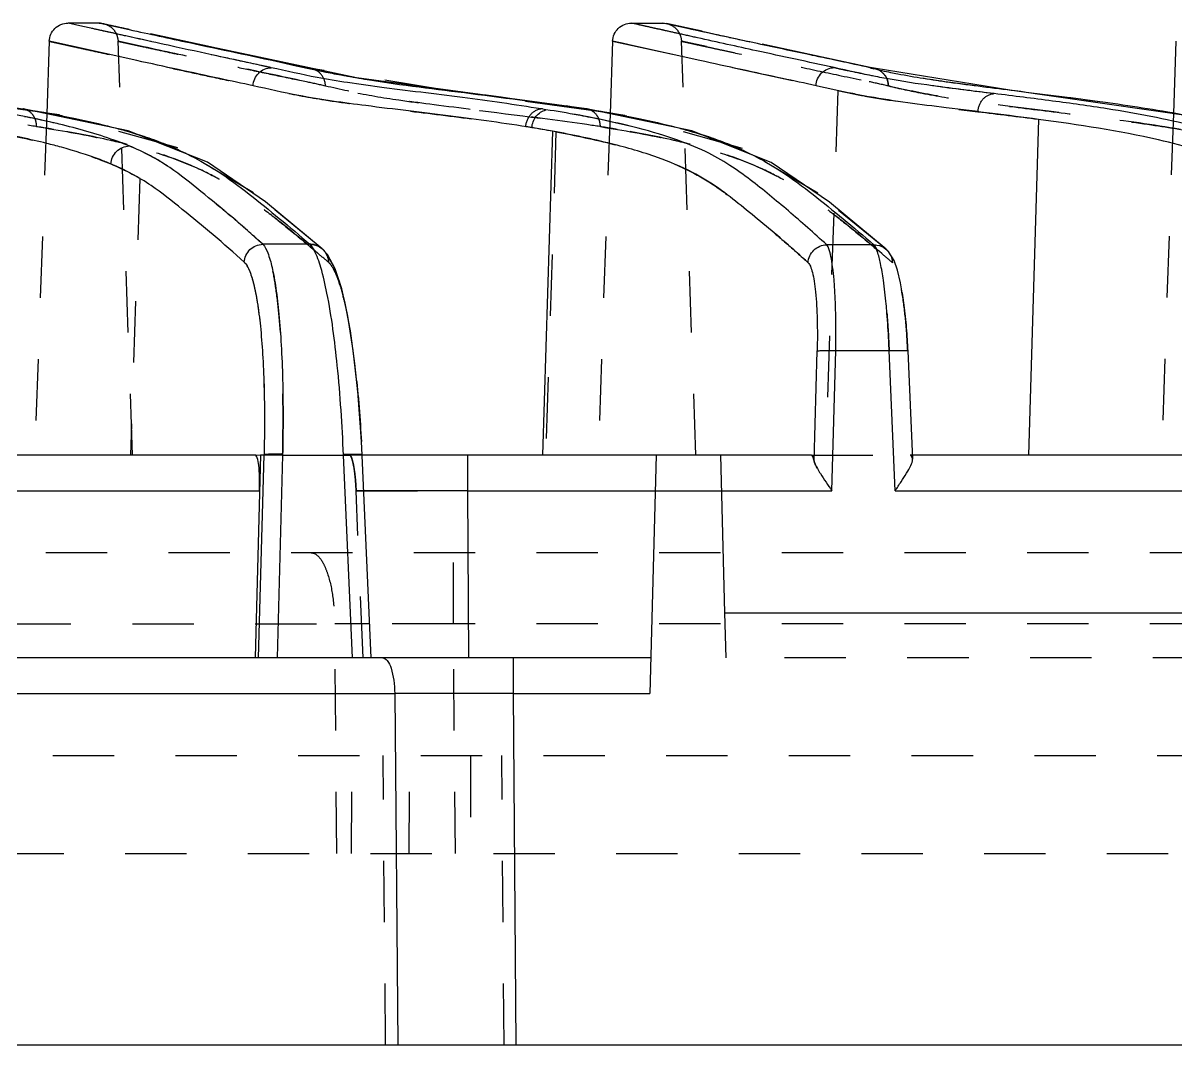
# Model space of a CAD drawing. Header units: millimetres. Extents: x -946 to 3963, y -10008 to 1396.
# Drawn here: x -96.25 to -65.56, y -150.87 to -123.67 of the extents above; entities that cross this region are included whole.
import ezdxf

# ---------------------------------------------------------------- set-up
doc = ezdxf.new("R2010")
doc.units = ezdxf.units.MM
doc.header["$LTSCALE"] = 16.335
doc.linetypes.add('HIDDEN', pattern=[0.2, 0.1, -0.1])
doc.layers.get('0').update_dxf_attribs({"linetype": 'CONTINUOUS'})
doc.layers.add('DEFAULT_2', color=8, linetype='HIDDEN')

msp = doc.modelspace()

# ---------------------------------------------------------------- linework, layer by layer
at = {"color": 7, "linetype": 'Continuous'}
for p, q in [((-94.222, -123.673), (-95.056, -123.673)), ((-94.74, -123.743), (-95.056, -123.673)), ((-80.057, -123.673), (-79.222, -123.673)), ((-79.81, -123.728), (-80.057, -123.673)), ((-78.644, -123.799), (-79.221, -123.673)), ((-78.591, -123.8), (-79.121, -123.684)), ((-93.912, -123.927), (-94.74, -123.743)), ((-93.997, -123.721), (-93.427, -123.845)), ((-79.28, -123.845), (-79.81, -123.728)), ((-79.181, -123.868), (-79.28, -123.845)), ((-78.293, -124.065), (-79.181, -123.868)), ((-95.556, -124.155), (-95.624, -126.086)), ((-95.307, -124.211), (-95.556, -124.155)), ((-94.992, -124.28), (-95.307, -124.211)), ((-93.224, -124.671), (-94.992, -124.28)), ((-80.556, -124.155), (-80.624, -126.086)), ((-80.305, -124.211), (-80.556, -124.155)), ((-79.997, -124.279), (-80.305, -124.211)), ((-78.237, -124.668), (-79.997, -124.279)), ((-65.556, -124.155), (-65.624, -126.082)), ((-87.374, -125.126), (-89.965, -124.582)), ((-73.694, -124.855), (-74.977, -124.579)), ((-88.578, -124.88), (-88.585, -124.878)), ((-73.696, -124.865), (-73.595, -124.876)), ((-73.595, -124.876), (-73.589, -124.877)), ((-69.975, -125.46), (-73.594, -124.877)), ((-81.253, -125.954), (-87.374, -125.126)), ((-65.045, -126.165), (-69.975, -125.46)), ((-93.453, -126.54), (-96.263, -125.952)), ((-81.254, -125.954), (-81.341, -125.95)), ((-80.623, -126.073), (-81.258, -125.984)), ((-81.253, -125.954), (-81.254, -125.954)), ((-69.217, -126.236), (-69.485, -135.172)), ((-91.343, -127.376), (-93.453, -126.54)), ((-82.152, -126.552), (-82.424, -135.172)), ((-89.794, -128.435), (-91.343, -127.376)), ((-88.289, -129.678), (-89.794, -128.435)), ((-73.273, -129.692), (-74.783, -128.443)), ((-88.616, -129.561), (-89.87, -129.561)), ((-88.297, -129.672), (-88.289, -129.678)), ((-73.6, -129.575), (-74.855, -129.575)), ((-73.277, -129.689), (-73.273, -129.692)), ((-72.71, -132.063), (-72.756, -131.505)), ((-72.693, -132.396), (-72.71, -132.063)), ((-75.191, -135.324), (-75.11, -132.4)), ((-74.719, -136.119), (-74.616, -132.392)), ((-74.616, -132.392), (-73.192, -132.392)), ((-73.031, -136.119), (-73.192, -132.392)), ((-72.693, -132.396), (-72.568, -135.281)), ((-72.693, -132.396), (-72.693, -132.396)), ((-87.222, -135.168), (-87.239, -134.822)), ((-90.072, -135.172), (-153.841, -135.172)), ((-89.93, -135.162), (-90.07, -140.572)), ((-89.983, -140.572), (-89.837, -135.162)), ((-89.93, -135.162), (-89.837, -135.162)), ((-89.343, -135.173), (-89.489, -140.572)), ((-89.343, -135.173), (-87.721, -135.173)), ((-87.485, -140.572), (-87.721, -135.173)), ((-75.264, -135.172), (-87.222, -135.172)), ((-87.221, -135.179), (-87.221, -135.179)), ((-86.986, -140.572), (-87.221, -135.179)), ((-84.407, -136.119), (-84.407, -135.172)), ((-79.4, -135.172), (-79.566, -141.519)), ((-77.683, -135.172), (-77.573, -139.372)), ((-60.264, -135.172), (-72.635, -135.172)), ((-99.484, -136.119), (-89.955, -136.119)), ((-84.384, -140.572), (-84.407, -136.119)), ((-84.407, -136.119), (-74.719, -136.119)), ((-73.031, -136.119), (-60.149, -136.119)), ((-77.573, -139.372), (-64.51, -139.372)), ((-79.541, -140.572), (-168.251, -140.572)), ((-83.198, -141.519), (-83.198, -140.572)), ((-98.282, -141.519), (-86.356, -141.519)), ((-86.356, -141.519), (-86.277, -150.872)), ((-83.119, -150.872), (-83.198, -141.519)), ((-83.198, -141.519), (-79.566, -141.519)), ((-169.738, -150.872), (312.413, -150.872))]:
    msp.add_line(p, q, dxfattribs=at)
for points in [[(-74.783, -128.443), (-76.333, -127.382), (-78.443, -126.543), (-81.254, -125.954)], [(-87.823, -130.554), (-87.983, -130.121), (-88.179, -129.793), (-88.297, -129.671)], [(-72.888, -130.59), (-72.969, -130.252), (-73.062, -129.992), (-73.197, -129.769), (-73.277, -129.689)], [(-87.239, -134.822), (-87.313, -133.736), (-87.415, -132.738), (-87.537, -131.864), (-87.675, -131.132), (-87.823, -130.554)], [(-72.756, -131.505), (-72.816, -131.011), (-72.888, -130.59)]]:
    msp.add_lwpolyline(points, dxfattribs=at)
for centre, radius, start, end in [((-72.069, -118.952), 6.133, 254.616, 255.4588), ((-82.247, -95.308), 30.256, 258.9294, 259.6354), ((-82.041, -94.171), 31.411, 259.6385, 260.7568), ((-70.254, -106.251), 19.692, 259.6769, 259.8583), ((-101.244, -157.839), 32.264, 79.2408, 81.1002), ((-87.003, -162.605), 37.09, 81.0656, 81.2187), ((-86.228, -157.758), 32.181, 79.2382, 81.0889), ((-88.171, -159.688), 33.677, 79.7044, 80.6594)]:
    msp.add_arc(centre, radius, start, end, dxfattribs=at)
for points, knots in [([(-95.556, -124.155), (-95.552, -124.031), (-95.441, -123.775), (-95.182, -123.673), (-95.057, -123.673)], [0, 0, 0, 0, 0.500068, 1, 1, 1, 1]), ([(-94.222, -123.673), (-94.2, -123.673), (-94.125, -123.695), (-94.05, -123.709), (-93.997, -123.721)], [0, 0, 0, 0, 0.285566, 1, 1, 1, 1]), ([(-80.556, -124.155), (-80.552, -124.031), (-80.441, -123.774), (-80.182, -123.673), (-80.057, -123.673)], [0, 0, 0, 0, 0.500127, 1, 1, 1, 1]), ([(-89.645, -124.86), (-90.487, -124.676), (-91.911, -124.373), (-93.332, -124.056), (-93.912, -123.927)], [0, 0, 0, 0, 0.591989, 1, 1, 1, 1]), ([(-93.427, -123.845), (-92.893, -123.961), (-91.539, -124.26), (-90.181, -124.541), (-89.362, -124.722)], [0, 0, 0, 0, 0.394558, 1, 1, 1, 1]), ([(-73.695, -124.865), (-74.254, -124.738), (-75.287, -124.523), (-76.937, -124.17), (-78.026, -123.933), (-78.644, -123.799)], [0, 0, 0, 0, 0.33985, 0.62479, 1, 1, 1, 1]), ([(-74.658, -124.857), (-75.346, -124.708), (-76.559, -124.449), (-77.77, -124.181), (-78.293, -124.065)], [0, 0, 0, 0, 0.567555, 1, 1, 1, 1]), ([(-96.212, -126.163), (-96.961, -126.015), (-98.583, -125.768), (-100.609, -125.527), (-102.201, -125.324), (-103.176, -125.174), (-103.97, -125.012), (-104.439, -124.905), (-104.658, -124.857)], [0, 0, 0, 0, 0.268175, 0.575172, 0.716049, 0.83124, 0.921291, 1, 1, 1, 1]), ([(-90.128, -125.341), (-90.424, -125.277), (-91.456, -125.056), (-92.488, -124.833), (-93.224, -124.671)], [0, 0, 0, 0, 0.286787, 1, 1, 1, 1]), ([(-90.128, -125.342), (-90.122, -125.218), (-90.017, -124.969), (-89.767, -124.862), (-89.646, -124.86)], [0, 0, 0, 0, 0.505851, 1, 1, 1, 1]), ([(-82.329, -125.979), (-83.023, -125.866), (-84.457, -125.656), (-86.224, -125.453), (-87.561, -125.268), (-88.567, -125.106), (-89.24, -124.949), (-89.646, -124.86)], [0, 0, 0, 0, 0.284883, 0.587272, 0.720383, 0.831487, 1, 1, 1, 1]), ([(-89.362, -124.722), (-89.261, -124.745), (-88.827, -124.841), (-88.392, -124.935), (-88.057, -125.001)], [0, 0, 0, 0, 0.231466, 1, 1, 1, 1]), ([(-75.14, -125.339), (-75.436, -125.275), (-76.469, -125.053), (-77.501, -124.83), (-78.237, -124.668)], [0, 0, 0, 0, 0.287003, 1, 1, 1, 1]), ([(-75.14, -125.339), (-75.134, -125.216), (-75.029, -124.967), (-74.778, -124.859), (-74.658, -124.857)], [0, 0, 0, 0, 0.505805, 1, 1, 1, 1]), ([(-73.109, -125.179), (-73.257, -125.153), (-73.776, -125.056), (-74.289, -124.938), (-74.658, -124.857)], [0, 0, 0, 0, 0.285115, 1, 1, 1, 1]), ([(-72.965, -125.031), (-73.025, -125.02), (-73.241, -124.977), (-73.455, -124.928), (-73.609, -124.889)], [0, 0, 0, 0, 0.279, 1, 1, 1, 1]), ([(-87.086, -125.174), (-86.171, -125.324), (-84.251, -125.546), (-82.337, -125.81), (-81.341, -125.95)], [0, 0, 0, 0, 0.479583, 1, 1, 1, 1]), ([(-63.426, -126.943), (-63.957, -126.725), (-65.267, -126.331), (-67.089, -125.988), (-68.873, -125.739), (-70.374, -125.554), (-71.798, -125.378), (-72.702, -125.25), (-73.109, -125.179)], [0, 0, 0, 0, 0.174554, 0.414332, 0.563561, 0.722436, 0.874268, 1, 1, 1, 1]), ([(-69.835, -125.48), (-70.42, -125.408), (-71.466, -125.278), (-72.509, -125.12), (-72.965, -125.031)], [0, 0, 0, 0, 0.559065, 1, 1, 1, 1]), ([(-82.705, -126.457), (-83.421, -126.339), (-84.894, -126.143), (-86.967, -125.896), (-88.73, -125.657), (-89.723, -125.43), (-90.128, -125.342)], [0, 0, 0, 0, 0.289904, 0.593278, 0.834298, 1, 1, 1, 1]), ([(-73.783, -125.624), (-73.91, -125.601), (-74.364, -125.514), (-74.815, -125.41), (-75.14, -125.339)], [0, 0, 0, 0, 0.279757, 1, 1, 1, 1]), ([(-65.387, -126.112), (-66.09, -125.983), (-67.572, -125.761), (-69.058, -125.577), (-69.835, -125.48)], [0, 0, 0, 0, 0.477115, 1, 1, 1, 1]), ([(-69.218, -126.235), (-70.035, -126.127), (-71.538, -125.946), (-73.042, -125.756), (-73.721, -125.635)], [0, 0, 0, 0, 0.544323, 1, 1, 1, 1]), ([(-95.221, -126.143), (-95.1, -126.166), (-94.653, -126.255), (-94.208, -126.356), (-93.885, -126.44)], [0, 0, 0, 0, 0.269467, 1, 1, 1, 1]), ([(-82.705, -126.457), (-82.698, -126.349), (-82.622, -126.135), (-82.43, -126.009), (-82.329, -125.986)], [0, 0, 0, 0, 0.510622, 1, 1, 1, 1]), ([(-81.203, -126.173), (-81.292, -126.156), (-81.666, -126.086), (-82.042, -126.023), (-82.329, -125.979)], [0, 0, 0, 0, 0.237278, 1, 1, 1, 1]), ([(-80.219, -126.143), (-80.097, -126.166), (-79.646, -126.256), (-79.198, -126.358), (-78.873, -126.443)], [0, 0, 0, 0, 0.269614, 1, 1, 1, 1]), ([(-95.292, -126.363), (-95.364, -126.345), (-95.67, -126.274), (-95.977, -126.209), (-96.212, -126.163)], [0, 0, 0, 0, 0.238001, 1, 1, 1, 1]), ([(-93.426, -126.943), (-93.557, -126.889), (-94.166, -126.657), (-94.796, -126.481), (-95.292, -126.363)], [0, 0, 0, 0, 0.217484, 1, 1, 1, 1]), ([(-93.885, -126.44), (-93.775, -126.469), (-93.372, -126.579), (-92.973, -126.707), (-92.688, -126.813)], [0, 0, 0, 0, 0.272613, 1, 1, 1, 1]), ([(-80.015, -126.434), (-80.107, -126.411), (-80.501, -126.316), (-80.898, -126.232), (-81.203, -126.173)], [0, 0, 0, 0, 0.233864, 1, 1, 1, 1]), ([(-74.855, -129.575), (-75.189, -129.267), (-75.859, -128.68), (-76.714, -127.968), (-77.448, -127.435), (-78.123, -127.053), (-78.991, -126.714), (-79.648, -126.527), (-80.015, -126.434)], [0, 0, 0, 0, 0.222296, 0.435978, 0.544622, 0.66584, 0.814774, 1, 1, 1, 1]), ([(-78.873, -126.443), (-78.764, -126.472), (-78.363, -126.582), (-77.967, -126.709), (-77.683, -126.814)], [0, 0, 0, 0, 0.272495, 1, 1, 1, 1]), ([(-63.912, -127.423), (-64.591, -127.141), (-66.352, -126.655), (-68.147, -126.378), (-69.218, -126.235)], [0, 0, 0, 0, 0.405004, 1, 1, 1, 1]), ([(-95.231, -126.979), (-95.362, -126.943), (-95.939, -126.793), (-96.523, -126.669), (-96.977, -126.584)], [0, 0, 0, 0, 0.226596, 1, 1, 1, 1]), ([(-75.349, -130.053), (-75.545, -129.873), (-75.939, -129.52), (-76.539, -129.018), (-77.132, -128.534), (-77.739, -128.049), (-78.475, -127.598), (-79.438, -127.2), (-80.686, -126.843), (-81.627, -126.648), (-82.152, -126.552)], [0, 0, 0, 0, 0.102255, 0.202975, 0.300542, 0.39637, 0.501699, 0.630979, 0.795126, 1, 1, 1, 1]), ([(-93.912, -127.423), (-94.008, -127.383), (-94.441, -127.213), (-94.885, -127.075), (-95.231, -126.979)], [0, 0, 0, 0, 0.225465, 1, 1, 1, 1]), ([(-93.912, -127.423), (-93.905, -127.3), (-93.797, -127.053), (-93.547, -126.946), (-93.426, -126.943)], [0, 0, 0, 0, 0.504014, 1, 1, 1, 1]), ([(-89.87, -129.561), (-90.14, -129.313), (-90.682, -128.834), (-91.513, -128.159), (-92.376, -127.456), (-93.049, -127.098), (-93.426, -126.943)], [0, 0, 0, 0, 0.248202, 0.489414, 0.72395, 1, 1, 1, 1]), ([(-92.688, -126.813), (-92.633, -126.833), (-92.425, -126.913), (-92.219, -127), (-92.069, -127.069)], [0, 0, 0, 0, 0.262785, 1, 1, 1, 1]), ([(-92.069, -127.069), (-91.72, -127.229), (-91.082, -127.582), (-90.226, -128.223), (-89.419, -128.88), (-88.883, -129.327), (-88.616, -129.561)], [0, 0, 0, 0, 0.269678, 0.50967, 0.750427, 1, 1, 1, 1]), ([(-77.683, -126.814), (-77.628, -126.835), (-77.416, -126.916), (-77.207, -127.004), (-77.055, -127.074)], [0, 0, 0, 0, 0.263042, 1, 1, 1, 1]), ([(-77.055, -127.074), (-76.707, -127.235), (-76.07, -127.59), (-75.213, -128.233), (-74.405, -128.891), (-73.868, -129.34), (-73.6, -129.575)], [0, 0, 0, 0, 0.269093, 0.509069, 0.750089, 1, 1, 1, 1]), ([(-90.364, -130.039), (-90.634, -129.791), (-91.177, -129.312), (-92.007, -128.638), (-92.868, -127.937), (-93.537, -127.579), (-93.912, -127.423)], [0, 0, 0, 0, 0.24859, 0.490225, 0.724923, 1, 1, 1, 1]), ([(-90.364, -130.039), (-90.357, -129.916), (-90.246, -129.667), (-89.993, -129.563), (-89.87, -129.561)], [0, 0, 0, 0, 0.500358, 1, 1, 1, 1]), ([(-89.87, -129.561), (-89.809, -129.622), (-89.712, -129.831), (-89.604, -130.222), (-89.509, -130.772), (-89.43, -131.461), (-89.373, -132.272), (-89.324, -133.523), (-89.327, -134.501), (-89.343, -135.173)], [0, 0, 0, 0, 0.045535, 0.117452, 0.21573, 0.339178, 0.483965, 0.644857, 1, 1, 1, 1]), ([(-88.5, -129.724), (-88.509, -129.707), (-88.542, -129.649), (-88.581, -129.593), (-88.616, -129.561)], [0, 0, 0, 0, 0.292688, 1, 1, 1, 1]), ([(-88.616, -129.561), (-88.589, -129.561), (-88.475, -129.57), (-88.364, -129.617), (-88.297, -129.672)], [0, 0, 0, 0, 0.239024, 1, 1, 1, 1]), ([(-88.161, -130.861), (-88.207, -130.631), (-88.296, -130.246), (-88.424, -129.867), (-88.5, -129.724)], [0, 0, 0, 0, 0.591447, 1, 1, 1, 1]), ([(-75.349, -130.053), (-75.343, -129.93), (-75.231, -129.68), (-74.978, -129.577), (-74.855, -129.575)], [0, 0, 0, 0, 0.500347, 1, 1, 1, 1]), ([(-74.616, -132.392), (-74.608, -132.055), (-74.607, -131.564), (-74.629, -130.936), (-74.655, -130.529), (-74.691, -130.184), (-74.734, -129.907), (-74.782, -129.711), (-74.826, -129.605), (-74.855, -129.575)], [0, 0, 0, 0, 0.355297, 0.51712, 0.661719, 0.78501, 0.883769, 0.955488, 1, 1, 1, 1]), ([(-73.6, -129.575), (-73.572, -129.574), (-73.457, -129.584), (-73.344, -129.632), (-73.277, -129.689)], [0, 0, 0, 0, 0.2391, 1, 1, 1, 1]), ([(-73.508, -129.751), (-73.515, -129.731), (-73.539, -129.669), (-73.568, -129.606), (-73.6, -129.575)], [0, 0, 0, 0, 0.318776, 1, 1, 1, 1]), ([(-73.346, -130.516), (-73.368, -130.366), (-73.411, -130.109), (-73.472, -129.855), (-73.508, -129.751)], [0, 0, 0, 0, 0.579708, 1, 1, 1, 1]), ([(-90.364, -130.039), (-90.305, -130.094), (-90.208, -130.284), (-90.1, -130.643), (-90.004, -131.144), (-89.926, -131.772), (-89.868, -132.512), (-89.819, -133.654), (-89.821, -134.548), (-89.837, -135.162)], [0, 0, 0, 0, 0.046527, 0.118942, 0.217364, 0.340215, 0.484303, 0.645535, 1, 1, 1, 1]), ([(-75.349, -130.053), (-75.322, -130.077), (-75.278, -130.164), (-75.228, -130.329), (-75.185, -130.559), (-75.134, -130.974), (-75.101, -131.596), (-75.102, -132.119), (-75.11, -132.4)], [0, 0, 0, 0, 0.045975, 0.118667, 0.21755, 0.340464, 0.645824, 1, 1, 1, 1]), ([(-73.251, -131.385), (-73.257, -131.307), (-73.282, -131.016), (-73.315, -130.727), (-73.346, -130.516)], [0, 0, 0, 0, 0.269844, 1, 1, 1, 1]), ([(-87.721, -135.173), (-87.753, -134.375), (-87.85, -132.932), (-88.034, -131.495), (-88.161, -130.861)], [0, 0, 0, 0, 0.552233, 1, 1, 1, 1]), ([(-73.192, -132.392), (-73.196, -132.306), (-73.21, -131.97), (-73.23, -131.635), (-73.251, -131.385)], [0, 0, 0, 0, 0.255688, 1, 1, 1, 1]), ([(-75.11, -132.4), (-75.093, -132.395), (-75.035, -132.393), (-74.928, -132.387), (-74.781, -132.388), (-74.672, -132.39), (-74.616, -132.392)], [0, 0, 0, 0, 0.112979, 0.340795, 0.657971, 1, 1, 1, 1]), ([(-73.192, -132.392), (-73.132, -132.389), (-73.017, -132.386), (-72.879, -132.383), (-72.787, -132.385), (-72.739, -132.387), (-72.712, -132.391), (-72.696, -132.393), (-72.694, -132.396)], [0, 0, 0, 0, 0.360493, 0.695731, 0.824121, 0.917238, 0.975457, 1, 1, 1, 1]), ([(-89.955, -136.119), (-89.952, -135.997), (-89.952, -135.771), (-89.97, -135.478), (-90.002, -135.287), (-90.035, -135.196), (-90.061, -135.172), (-90.072, -135.172)], [0, 0, 0, 0, 0.378654, 0.695107, 0.906492, 0.966493, 1, 1, 1, 1]), ([(-89.343, -135.15), (-89.4, -135.148), (-89.507, -135.147), (-89.653, -135.147), (-89.76, -135.153), (-89.818, -135.155), (-89.837, -135.162)], [0, 0, 0, 0, 0.347705, 0.651773, 0.879833, 1, 1, 1, 1]), ([(-87.222, -135.168), (-87.222, -135.164), (-87.24, -135.162), (-87.265, -135.158), (-87.315, -135.155), (-87.408, -135.153), (-87.547, -135.155), (-87.662, -135.158), (-87.721, -135.161)], [0, 0, 0, 0, 0.021445, 0.079467, 0.175833, 0.307529, 0.643363, 1, 1, 1, 1]), ([(-75.191, -135.324), (-75.199, -135.285), (-75.208, -135.235), (-75.246, -135.172), (-75.264, -135.172)], [0, 0, 0, 0, 0.681737, 1, 1, 1, 1]), ([(-75.191, -135.324), (-75.188, -135.339), (-75.167, -135.41), (-75.132, -135.476), (-75.104, -135.527)], [0, 0, 0, 0, 0.210505, 1, 1, 1, 1]), ([(-73.031, -136.119), (-72.979, -136.04), (-72.876, -135.886), (-72.731, -135.664), (-72.621, -135.47), (-72.566, -135.338), (-72.568, -135.282)], [0, 0, 0, 0, 0.296806, 0.577617, 0.822555, 1, 1, 1, 1]), ([(-75.104, -135.527), (-75.078, -135.574), (-74.956, -135.776), (-74.821, -135.969), (-74.719, -136.119)], [0, 0, 0, 0, 0.228135, 1, 1, 1, 1]), ([(-84.407, -136.12), (-84.642, -136.119), (-85.568, -136.119), (-86.493, -136.119), (-87.183, -136.12)], [0, 0, 0, 0, 0.254432, 1, 1, 1, 1]), ([(-86.672, -140.572), (-86.628, -140.572), (-86.523, -140.664), (-86.437, -140.873), (-86.376, -141.174), (-86.358, -141.401), (-86.356, -141.519)], [0, 0, 0, 0, 0.127689, 0.347459, 0.659085, 1, 1, 1, 1]), ([(-83.198, -141.519), (-83.466, -141.519), (-84.518, -141.519), (-85.571, -141.519), (-86.356, -141.519)], [0, 0, 0, 0, 0.254116, 1, 1, 1, 1])]:
    msp.add_open_spline(points, degree=3, knots=knots, dxfattribs=at)
at = {"layer": 'DEFAULT_2', "color": 8, "linetype": 'HIDDEN'}
for p, q in [((-94.222, -123.673), (-94.121, -123.684)), ((-91.26, -124.305), (-94.121, -123.684)), ((-79.222, -123.673), (-79.121, -123.684)), ((-74.977, -124.579), (-78.591, -123.8)), ((-93.338, -135.172), (-93.723, -124.155)), ((-93.043, -124.304), (-93.723, -124.155)), ((-89.965, -124.582), (-91.776, -124.193)), ((-80.556, -124.155), (-74.566, -125.466)), ((-78.338, -135.172), (-78.723, -124.155)), ((-78.059, -124.3), (-78.723, -124.155)), ((-88.585, -124.878), (-88.687, -124.868)), ((-85.007, -125.456), (-88.585, -124.879)), ((-73.589, -124.877), (-73.694, -124.855)), ((-73.589, -124.877), (-73.596, -124.876)), ((-95.287, -126.118), (-100.074, -125.447)), ((-81.258, -125.984), (-85.007, -125.456)), ((-74.56, -125.466), (-74.885, -135.172)), ((-69.975, -125.46), (-70.047, -125.451)), ((-95.624, -126.086), (-95.941, -135.172)), ((-92.13, -126.996), (-95.287, -126.118)), ((-80.624, -126.086), (-80.941, -135.172)), ((-80.23, -126.129), (-80.623, -126.073)), ((-77.099, -127.009), (-80.23, -126.129)), ((-65.624, -126.082), (-65.941, -135.172)), ((-82.063, -126.569), (-82.335, -135.172)), ((-90.113, -128.189), (-92.13, -126.996)), ((-75.095, -128.203), (-77.099, -127.009)), ((-93.143, -127.806), (-93.396, -135.172)), ((-88.288, -129.679), (-90.113, -128.189)), ((-73.272, -129.693), (-75.095, -128.203)), ((-88.15, -129.829), (-88.299, -129.669)), ((-88.299, -129.669), (-88.289, -129.679)), ((-73.277, -129.688), (-73.273, -129.692)), ((-73.197, -129.77), (-73.197, -129.769)), ((-72.816, -131.013), (-72.816, -131.012)), ((-72.756, -131.509), (-72.756, -131.507)), ((-72.71, -132.067), (-72.71, -132.065)), ((-72.693, -132.396), (-72.698, -132.4)), ((-72.693, -132.396), (-72.698, -132.4)), ((-72.693, -132.396), (-72.693, -132.396)), ((-87.239, -134.822), (-87.247, -134.678)), ((-90.072, -135.172), (-89.93, -135.162)), ((-89.837, -135.162), (-89.343, -135.173)), ((-87.721, -135.173), (-87.565, -135.172)), ((-87.222, -135.172), (-87.721, -135.173)), ((-87.228, -135.173), (-87.423, -135.173)), ((-87.227, -135.183), (-87.221, -135.179)), ((-87.227, -135.183), (-87.221, -135.179)), ((-75.264, -135.172), (-72.635, -135.172)), ((-72.568, -135.282), (-72.575, -135.247)), ((-87.199, -140.572), (-87.384, -136.12)), ((-87.183, -136.12), (-87.384, -136.12)), ((141.207, -137.772), (-150.426, -137.772)), ((-84.794, -139.667), (-84.794, -137.772)), ((-99.877, -139.667), (-87.951, -139.667)), ((-87.9, -145.772), (-87.951, -139.667)), ((-84.742, -145.772), (-84.794, -139.667)), ((141.207, -139.667), (-84.794, -139.667)), ((-77.573, -139.372), (-77.541, -140.572)), ((-64.541, -140.572), (-77.541, -140.572)), ((-167.336, -143.172), (243.857, -143.172)), ((-87.51, -145.772), (-87.488, -143.172)), ((-86.601, -150.872), (-86.667, -143.172)), ((-85.973, -145.772), (-85.951, -143.172)), ((-84.341, -143.172), (-84.341, -145.772)), ((-83.443, -150.872), (-83.509, -143.172)), ((-162.139, -145.772), (238.661, -145.772))]:
    msp.add_line(p, q, dxfattribs=at)
msp.add_lwpolyline([(-87.247, -134.678), (-87.337, -133.469), (-87.459, -132.387), (-87.605, -131.474), (-87.767, -130.749), (-87.942, -130.216), (-88.15, -129.829)], dxfattribs=at)
for centre, radius, start, end in [((-100.455, -178.967), 55, 77.126, 77.6647), ((-85.217, -177.869), 53.876, 77.1248, 77.684), ((-101.877, -165.171), 39.202, 80.5494, 81.5587), ((-88.284, -160.304), 34.304, 79.55, 80.9136), ((-86.849, -165.042), 39.071, 80.5443, 81.5489), ((-88.606, -130.047), 0.486, 50.9434, 91.174), ((-159.377, -213.346), 109.623, 49.4585, 49.6569), ((-140.734, -209.045), 103.988, 49.43193, 49.63797), ((-86.372, -1040.316), 900.65, 89.899552, 90.100448), ((-86.391, -1079.975), 940.31, 89.902646, 90.038722)]:
    msp.add_arc(centre, radius, start, end, dxfattribs=at)
for points, knots in [([(-89.646, -124.861), (-89.732, -124.842), (-90.117, -124.756), (-91.014, -124.567), (-92.218, -124.302), (-93.282, -124.068), (-93.959, -123.917), (-94.349, -123.831), (-94.631, -123.767), (-94.884, -123.714), (-94.944, -123.694), (-95.072, -123.672), (-95.057, -123.673)], [0, 0, 0, 0, 0.047586, 0.213602, 0.496262, 0.715828, 0.802365, 0.873326, 0.92864, 0.968238, 0.992048, 1, 1, 1, 1]), ([(-93.427, -123.846), (-93.509, -123.828), (-93.657, -123.796), (-93.855, -123.752), (-94.009, -123.72), (-94.118, -123.694), (-94.184, -123.683), (-94.213, -123.673), (-94.221, -123.673)], [0, 0, 0, 0, 0.309079, 0.557465, 0.750879, 0.889193, 0.972277, 1, 1, 1, 1]), ([(-94.119, -123.685), (-94.055, -123.699), (-93.93, -123.751), (-93.836, -123.849), (-93.801, -123.906)], [0, 0, 0, 0, 0.496404, 1, 1, 1, 1]), ([(-78.294, -124.065), (-78.467, -124.027), (-78.766, -123.96), (-79.168, -123.87), (-79.484, -123.801), (-79.713, -123.749), (-79.917, -123.706), (-79.965, -123.69), (-80.068, -123.673), (-80.057, -123.673)], [0, 0, 0, 0, 0.294165, 0.509214, 0.686638, 0.823569, 0.92137, 0.980737, 1, 1, 1, 1]), ([(-73.695, -124.865), (-74.112, -124.77), (-74.909, -124.599), (-76.026, -124.367), (-76.983, -124.159), (-77.766, -123.989), (-78.31, -123.871), (-78.659, -123.795), (-78.856, -123.752), (-79.009, -123.72), (-79.118, -123.694), (-79.185, -123.683), (-79.213, -123.673), (-79.221, -123.673)], [0, 0, 0, 0, 0.227192, 0.43271, 0.605316, 0.746926, 0.857501, 0.900974, 0.936574, 0.964295, 0.984119, 0.996027, 1, 1, 1, 1]), ([(-79.121, -123.684), (-79.057, -123.698), (-78.931, -123.75), (-78.836, -123.849), (-78.801, -123.906)], [0, 0, 0, 0, 0.4963, 1, 1, 1, 1]), ([(-93.801, -123.906), (-93.789, -123.925), (-93.748, -124.003), (-93.725, -124.091), (-93.723, -124.155)], [0, 0, 0, 0, 0.261142, 1, 1, 1, 1]), ([(-78.801, -123.906), (-78.789, -123.925), (-78.748, -124.003), (-78.725, -124.091), (-78.723, -124.155)], [0, 0, 0, 0, 0.261141, 1, 1, 1, 1]), ([(-108.723, -124.155), (-108.723, -124.154), (-108.716, -124.158), (-108.711, -124.157), (-108.696, -124.162), (-108.667, -124.167), (-108.616, -124.179), (-108.54, -124.195), (-108.441, -124.217), (-108.32, -124.243), (-108.178, -124.275), (-107.944, -124.325), (-107.599, -124.4), (-107.122, -124.504), (-106.559, -124.627), (-105.91, -124.768), (-105.168, -124.927), (-104.342, -125.098), (-103.447, -125.291), (-102.415, -125.533), (-101.109, -125.749), (-98.897, -126.027), (-97.109, -126.241), (-95.891, -126.429)], [0, 0, 0, 0, 0.000216, 0.000862, 0.001939, 0.003448, 0.007755, 0.013785, 0.021534, 0.031002, 0.042188, 0.055083, 0.08594, 0.123454, 0.167526, 0.218307, 0.276318, 0.342049, 0.412299, 0.487088, 0.58584, 0.716549, 1, 1, 1, 1]), ([(-95.556, -124.155), (-95.556, -124.154), (-95.551, -124.158), (-95.545, -124.157), (-95.53, -124.162), (-95.502, -124.167), (-95.452, -124.179), (-95.377, -124.195), (-95.28, -124.217), (-95.162, -124.243), (-95.023, -124.274), (-94.794, -124.325), (-94.456, -124.399), (-93.986, -124.503), (-93.433, -124.625), (-92.795, -124.765), (-92.07, -124.923), (-91.258, -125.1), (-90.366, -125.287), (-89.349, -125.52), (-88.362, -125.703), (-87.397, -125.836), (-86.208, -125.986), (-84.685, -126.17), (-83.461, -126.335), (-82.867, -126.43)], [0, 0, 0, 0, 0.000214, 0.000857, 0.001928, 0.003426, 0.007702, 0.013682, 0.021363, 0.030739, 0.041808, 0.054565, 0.08513, 0.122403, 0.166353, 0.21697, 0.274321, 0.338738, 0.410231, 0.486271, 0.581448, 0.643409, 0.712817, 0.86011, 1, 1, 1, 1]), ([(-93.723, -124.155), (-93.723, -124.154), (-93.716, -124.158), (-93.711, -124.157), (-93.696, -124.162), (-93.667, -124.167), (-93.616, -124.179), (-93.54, -124.195), (-93.441, -124.217), (-93.321, -124.243), (-93.178, -124.274), (-92.945, -124.325), (-92.6, -124.4), (-92.122, -124.504), (-91.56, -124.627), (-90.911, -124.768), (-90.169, -124.927), (-89.344, -125.098), (-88.448, -125.29), (-87.416, -125.533), (-86.109, -125.75), (-83.893, -126.027), (-82.101, -126.242), (-80.881, -126.43)], [0, 0, 0, 0, 0.000215, 0.000861, 0.001937, 0.003443, 0.007745, 0.013766, 0.021505, 0.030962, 0.042134, 0.055013, 0.085833, 0.123306, 0.167331, 0.218059, 0.276012, 0.341686, 0.411882, 0.4866, 0.585335, 0.716194, 1, 1, 1, 1]), ([(-88.705, -125.237), (-89.19, -125.131), (-90.08, -124.947), (-91.525, -124.634), (-92.486, -124.425), (-93.043, -124.304)], [0, 0, 0, 0, 0.33521, 0.614486, 1, 1, 1, 1]), ([(-78.723, -124.155), (-78.723, -124.154), (-78.71, -124.161), (-78.699, -124.159), (-78.669, -124.168), (-78.632, -124.175), (-78.582, -124.186), (-78.495, -124.205), (-78.359, -124.235), (-78.163, -124.278), (-77.924, -124.33), (-77.641, -124.392), (-77.178, -124.492), (-76.492, -124.641), (-75.539, -124.849), (-74.425, -125.082), (-73.629, -125.252), (-73.212, -125.347)], [0, 0, 0, 0, 0.000993, 0.003971, 0.008932, 0.015872, 0.024791, 0.035685, 0.06339, 0.098971, 0.142424, 0.193763, 0.252968, 0.394499, 0.566961, 0.772432, 1, 1, 1, 1]), ([(-92.069, -127.07), (-92.402, -126.917), (-93.462, -126.513), (-95.579, -126.04), (-98.427, -125.645), (-100.942, -125.354), (-102.72, -125.083), (-103.429, -124.937), (-103.722, -124.86)], [0, 0, 0, 0, 0.092152, 0.28498, 0.546117, 0.817511, 0.923656, 1, 1, 1, 1]), ([(-77.056, -127.076), (-77.382, -126.926), (-78.428, -126.523), (-80.528, -126.048), (-83.369, -125.652), (-85.886, -125.361), (-87.675, -125.091), (-88.391, -124.945), (-88.687, -124.868)], [0, 0, 0, 0, 0.090545, 0.282244, 0.542793, 0.815386, 0.922665, 1, 1, 1, 1]), ([(-88.201, -125.35), (-88.203, -125.244), (-88.276, -125.025), (-88.474, -124.904), (-88.578, -124.88)], [0, 0, 0, 0, 0.498335, 1, 1, 1, 1]), ([(-70.408, -125.551), (-70.941, -125.488), (-71.902, -125.368), (-73.192, -125.168), (-74.074, -124.993), (-74.531, -124.892), (-74.659, -124.863)], [0, 0, 0, 0, 0.374075, 0.674129, 0.908425, 1, 1, 1, 1]), ([(-58.616, -129.561), (-58.933, -129.283), (-59.57, -128.757), (-60.538, -127.963), (-61.679, -127.209), (-63.281, -126.555), (-65.555, -126.044), (-68.396, -125.648), (-70.91, -125.358), (-72.692, -125.088), (-73.404, -124.942), (-73.698, -124.865)], [0, 0, 0, 0, 0.078412, 0.153581, 0.23269, 0.331749, 0.473161, 0.664931, 0.864942, 0.943465, 1, 1, 1, 1]), ([(-73.589, -124.877), (-73.485, -124.901), (-73.287, -125.023), (-73.214, -125.241), (-73.212, -125.347)], [0, 0, 0, 0, 0.501719, 1, 1, 1, 1]), ([(-73.212, -125.347), (-73.214, -125.241), (-73.287, -125.023), (-73.485, -124.901), (-73.589, -124.877)], [0, 0, 0, 0, 0.498306, 1, 1, 1, 1]), ([(-81.107, -126.396), (-81.806, -126.291), (-83.207, -126.109), (-85.182, -125.868), (-86.853, -125.643), (-87.81, -125.439), (-88.201, -125.35)], [0, 0, 0, 0, 0.295414, 0.591007, 0.832354, 1, 1, 1, 1]), ([(-74.566, -125.466), (-74.341, -125.515), (-73.834, -125.62), (-72.975, -125.759), (-71.954, -125.893), (-71.216, -125.984), (-70.828, -126.031)], [0, 0, 0, 0, 0.183086, 0.410615, 0.690026, 1, 1, 1, 1]), ([(-73.212, -125.347), (-72.914, -125.415), (-72.219, -125.568), (-71.001, -125.763), (-69.516, -125.949), (-67.879, -126.151), (-66.271, -126.364), (-64.492, -126.653), (-62.762, -127.049), (-61.179, -127.694), (-60.049, -128.452), (-59.073, -129.232), (-58.441, -129.766), (-58.122, -130.039)], [0, 0, 0, 0, 0.056847, 0.132168, 0.229053, 0.335045, 0.438825, 0.530538, 0.669958, 0.767804, 0.846283, 0.92181, 1, 1, 1, 1]), ([(-65.435, -126.502), (-66.17, -126.379), (-67.681, -126.173), (-69.547, -125.947), (-70.969, -125.762), (-72.053, -125.599), (-72.78, -125.446), (-73.212, -125.347)], [0, 0, 0, 0, 0.28405, 0.581716, 0.716919, 0.83097, 1, 1, 1, 1]), ([(-70.828, -126.031), (-70.82, -125.913), (-70.737, -125.681), (-70.515, -125.558), (-70.407, -125.551)], [0, 0, 0, 0, 0.52404, 1, 1, 1, 1]), ([(-100.828, -126.031), (-99.92, -126.143), (-98.271, -126.344), (-96.336, -126.692), (-95.064, -127.019), (-94.128, -127.317), (-93.503, -127.594), (-93.145, -127.805)], [0, 0, 0, 0, 0.346322, 0.628257, 0.74323, 0.842777, 1, 1, 1, 1]), ([(-95.891, -126.429), (-95.891, -126.373), (-95.91, -126.261), (-96.004, -126.062), (-96.16, -125.968), (-96.263, -125.952)], [0, 0, 0, 0, 0.255003, 0.518302, 1, 1, 1, 1]), ([(-82.867, -126.43), (-82.859, -126.309), (-82.768, -126.073), (-82.536, -125.954), (-82.424, -125.949)], [0, 0, 0, 0, 0.519316, 1, 1, 1, 1]), ([(-80.016, -126.436), (-80.225, -126.384), (-81.028, -126.196), (-81.839, -126.048), (-82.44, -125.95)], [0, 0, 0, 0, 0.261284, 1, 1, 1, 1]), ([(-80.881, -126.43), (-80.881, -126.375), (-80.901, -126.263), (-80.994, -126.064), (-81.15, -125.97), (-81.253, -125.954)], [0, 0, 0, 0, 0.254973, 0.518258, 1, 1, 1, 1]), ([(-89.87, -129.561), (-90.108, -129.342), (-90.589, -128.917), (-91.204, -128.414), (-91.683, -128.021), (-92.04, -127.732), (-92.428, -127.454), (-93.073, -127.074), (-94.15, -126.647), (-95.287, -126.352), (-96.024, -126.2), (-96.212, -126.164)], [0, 0, 0, 0, 0.132676, 0.26239, 0.324796, 0.38633, 0.450137, 0.519994, 0.692297, 0.921648, 1, 1, 1, 1]), ([(-95.891, -126.429), (-95.28, -126.523), (-94.19, -126.717), (-92.747, -127.086), (-91.636, -127.499), (-90.776, -127.959), (-90.066, -128.452), (-89.187, -129.135), (-88.549, -129.674), (-88.122, -130.039)], [0, 0, 0, 0, 0.212175, 0.379538, 0.510809, 0.617786, 0.713478, 0.807003, 1, 1, 1, 1]), ([(-80.881, -126.43), (-80.269, -126.525), (-79.179, -126.719), (-77.735, -127.09), (-76.625, -127.504), (-75.765, -127.966), (-75.055, -128.46), (-74.174, -129.146), (-73.534, -129.686), (-73.106, -130.053)], [0, 0, 0, 0, 0.212166, 0.379392, 0.510486, 0.617353, 0.713049, 0.806672, 1, 1, 1, 1]), ([(-93.479, -126.902), (-93.624, -126.866), (-94.273, -126.71), (-94.929, -126.586), (-95.44, -126.501)], [0, 0, 0, 0, 0.223323, 1, 1, 1, 1]), ([(-82.062, -126.569), (-81.546, -126.664), (-80.616, -126.861), (-79.383, -127.219), (-78.434, -127.619), (-77.711, -128.069), (-77.112, -128.551), (-76.526, -129.029), (-75.932, -129.526), (-75.543, -129.875), (-75.349, -130.053)], [0, 0, 0, 0, 0.204336, 0.369219, 0.498438, 0.603376, 0.699101, 0.79685, 0.897668, 1, 1, 1, 1]), ([(-78.494, -126.899), (-78.636, -126.862), (-79.278, -126.709), (-79.926, -126.587), (-80.431, -126.502)], [0, 0, 0, 0, 0.223482, 1, 1, 1, 1]), ([(-88.41, -129.793), (-88.741, -129.513), (-89.236, -129.1), (-89.912, -128.572), (-90.435, -128.191), (-91.015, -127.827), (-92.008, -127.327), (-92.861, -127.06), (-93.479, -126.902)], [0, 0, 0, 0, 0.220188, 0.327699, 0.435639, 0.549213, 0.675451, 1, 1, 1, 1]), ([(-73.39, -129.81), (-73.723, -129.528), (-74.221, -129.112), (-74.901, -128.58), (-75.427, -128.196), (-76.01, -127.829), (-77.011, -127.326), (-77.87, -127.057), (-78.494, -126.899)], [0, 0, 0, 0, 0.22025, 0.327677, 0.435467, 0.548891, 0.675041, 1, 1, 1, 1]), ([(-89.343, -135.173), (-89.327, -134.501), (-89.325, -133.523), (-89.373, -132.272), (-89.43, -131.46), (-89.509, -130.772), (-89.604, -130.222), (-89.712, -129.831), (-89.809, -129.622), (-89.87, -129.561)], [0, 0, 0, 0, 0.354947, 0.516308, 0.661099, 0.784253, 0.882485, 0.954446, 1, 1, 1, 1]), ([(-88.289, -129.678), (-88.262, -129.701), (-88.172, -129.802), (-88.123, -129.939), (-88.122, -130.039)], [0, 0, 0, 0, 0.258993, 1, 1, 1, 1]), ([(-88.289, -129.679), (-88.236, -129.724), (-88.152, -129.837), (-88.123, -129.974), (-88.122, -130.039)], [0, 0, 0, 0, 0.517695, 1, 1, 1, 1]), ([(-73.6, -129.575), (-73.569, -129.605), (-73.539, -129.667), (-73.516, -129.73), (-73.508, -129.751)], [0, 0, 0, 0, 0.654109, 1, 1, 1, 1]), ([(-73.273, -129.692), (-73.246, -129.715), (-73.156, -129.815), (-73.107, -129.953), (-73.106, -130.053)], [0, 0, 0, 0, 0.258994, 1, 1, 1, 1]), ([(-73.273, -129.692), (-73.246, -129.715), (-73.155, -129.815), (-73.107, -129.953), (-73.106, -130.053)], [0, 0, 0, 0, 0.2593, 1, 1, 1, 1]), ([(-90.365, -130.039), (-90.307, -130.096), (-90.208, -130.284), (-90.1, -130.643), (-90.004, -131.144), (-89.892, -132.049), (-89.819, -133.405), (-89.822, -134.548), (-89.837, -135.162)], [0, 0, 0, 0, 0.046745, 0.118832, 0.217318, 0.340248, 0.645524, 1, 1, 1, 1]), ([(-88.122, -130.039), (-88.06, -130.096), (-87.947, -130.283), (-87.812, -130.643), (-87.68, -131.145), (-87.502, -132.05), (-87.333, -133.407), (-87.255, -134.555), (-87.227, -135.173)], [0, 0, 0, 0, 0.048007, 0.121192, 0.220333, 0.343363, 0.647508, 1, 1, 1, 1]), ([(-88.122, -130.039), (-88.073, -130.081), (-87.984, -130.214), (-87.922, -130.358), (-87.889, -130.444)], [0, 0, 0, 0, 0.407901, 1, 1, 1, 1]), ([(-72.698, -132.4), (-72.71, -132.118), (-72.746, -131.593), (-72.823, -130.973), (-72.904, -130.559), (-72.964, -130.328), (-73.026, -130.164), (-73.077, -130.077), (-73.106, -130.053)], [0, 0, 0, 0, 0.352293, 0.656517, 0.779514, 0.878972, 0.9527, 1, 1, 1, 1]), ([(-72.852, -130.837), (-72.832, -130.95), (-72.756, -131.468), (-72.716, -131.992), (-72.698, -132.4)], [0, 0, 0, 0, 0.219216, 1, 1, 1, 1]), ([(-87.222, -135.168), (-87.222, -135.165), (-87.24, -135.161), (-87.264, -135.158), (-87.314, -135.155), (-87.407, -135.153), (-87.546, -135.155), (-87.662, -135.158), (-87.721, -135.161)], [0, 0, 0, 0, 0.020475, 0.077583, 0.17342, 0.304999, 0.641797, 1, 1, 1, 1]), ([(-87.56, -135.173), (-87.548, -135.173), (-87.522, -135.203), (-87.5, -135.26), (-87.473, -135.351), (-87.438, -135.519), (-87.404, -135.779), (-87.389, -136), (-87.384, -136.12)], [0, 0, 0, 0, 0.035623, 0.102151, 0.198572, 0.32093, 0.632484, 1, 1, 1, 1]), ([(-87.384, -136.12), (-87.389, -136), (-87.404, -135.779), (-87.437, -135.519), (-87.472, -135.351), (-87.499, -135.26), (-87.521, -135.203), (-87.547, -135.173), (-87.558, -135.173)], [0, 0, 0, 0, 0.367682, 0.679346, 0.801727, 0.89814, 0.964593, 1, 1, 1, 1]), ([(-75.104, -135.527), (-75.111, -135.515), (-75.146, -135.45), (-75.179, -135.383), (-75.191, -135.324)], [0, 0, 0, 0, 0.191341, 1, 1, 1, 1]), ([(-72.575, -135.247), (-72.583, -135.227), (-72.595, -135.198), (-72.623, -135.172), (-72.635, -135.172)], [0, 0, 0, 0, 0.643335, 1, 1, 1, 1]), ([(-87.384, -136.12), (-87.14, -136.12), (-86.148, -136.119), (-85.156, -136.119), (-84.407, -136.12)], [0, 0, 0, 0, 0.245525, 1, 1, 1, 1]), ([(-88.583, -137.772), (-88.496, -137.772), (-88.353, -137.884), (-88.234, -138.092), (-88.094, -138.442), (-87.989, -138.977), (-87.955, -139.431), (-87.951, -139.667)], [0, 0, 0, 0, 0.124997, 0.223485, 0.348738, 0.661517, 1, 1, 1, 1]), ([(-87.027, -139.666), (-87.105, -139.666), (-87.413, -139.666), (-87.721, -139.667), (-87.951, -139.667)], [0, 0, 0, 0, 0.252428, 1, 1, 1, 1])]:
    msp.add_open_spline(points, degree=3, knots=knots, dxfattribs=at)
for points in [[(-88.683, -124.868), (-88.909, -124.817), (-89.134, -124.767), (-89.361, -124.718)], [(-70.828, -126.031), (-70.291, -126.097), (-69.754, -126.163), (-69.218, -126.234)], [(-88.616, -129.561), (-88.567, -129.607), (-88.53, -129.664), (-88.499, -129.724)], [(-73.251, -131.385), (-73.224, -131.72), (-73.205, -132.056), (-73.192, -132.392)]]:
    msp.add_open_spline(points, degree=3, dxfattribs=at)

doc.saveas('drawing.dxf')
